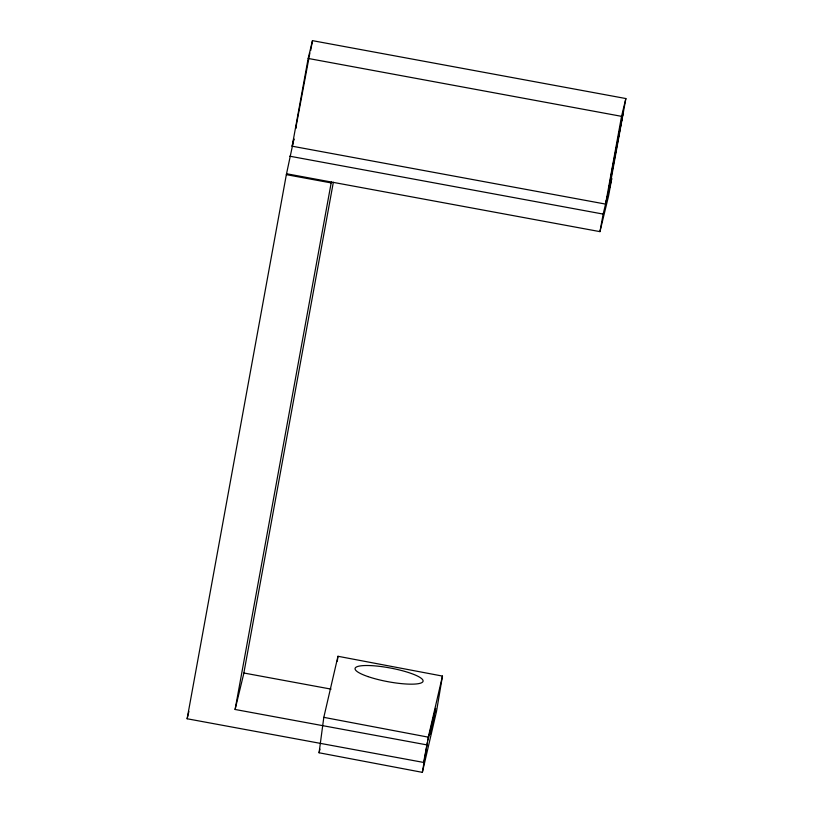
<?xml version="1.0" encoding="UTF-8"?>
<svg xmlns="http://www.w3.org/2000/svg" width="813" height="813" viewBox="0 0 813 813"><rect width="100%" height="100%" fill="white"/><g stroke="black" fill="none" stroke-linecap="round" stroke-linejoin="round"><path stroke-width="1.22" d="M319.082 752.777L323.808 717.351L337.964 656.274L442.465 676.081L436.52 711.314L422.364 772.35L319.082 752.777L319.936 749.108M337.314 661.162L337.964 656.274M295.78 128.149L309.885 52.947M422.364 772.35L428.309 737.157L442.465 676.081M427.394 742.452L423.603 762.431L187.132 718.763L286.349 174.643L293.91 139.033M292.162 146.198L308.168 58.445L312.477 40.65L625.868 98.546L609.862 186.299L605.553 204.093L292.162 146.198L293.889 139.084M310.678 50.538L312.477 40.65M426.805 744.881L235.099 709.475L331.328 182.021M333.34 182.275L243.697 673.906L235.099 709.475M599.953 231.634L603.155 214.083L611.742 178.514L608.541 196.065L599.953 231.634L286.562 173.748M605.553 204.093L621.549 116.34L625.868 98.546M295.82 128.352L296.328 126.269M187.132 718.763L188.89 711.466M427.984 740.023L435.605 708.428L430.351 734.485M308.168 58.445L621.549 116.34M289.763 156.198L603.155 214.083M286.349 174.643L331.115 182.905M243.941 673.022L331.064 689.119M323.808 717.351L428.309 737.157M612.047 169.998L609.15 187.315L623.459 110.883L612.047 169.998M368.004 676.599A34.583 6.941 10.6 0 0 422.719 681.914A34.583 6.941 10.6 0 0 376.449 666.02A34.583 6.941 10.6 0 0 368.004 676.599"/></g></svg>
